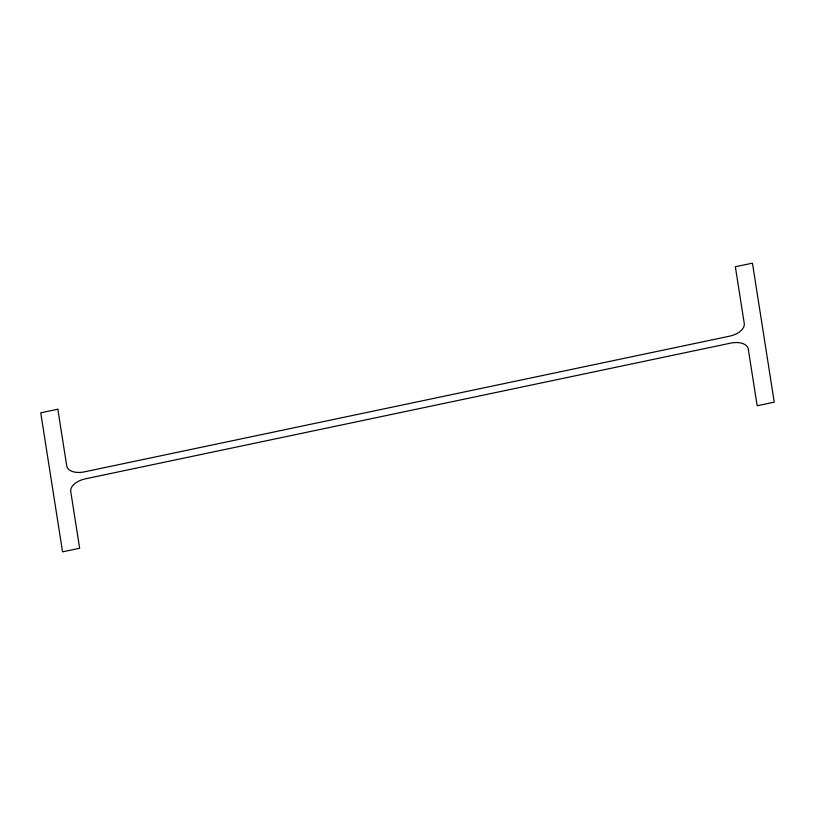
<?xml version="1.0" encoding="UTF-8"?>
<svg xmlns="http://www.w3.org/2000/svg" width="815" height="815" viewBox="0 0 815 815"><rect width="100%" height="100%" fill="white"/><g stroke="black" fill="none" stroke-linecap="round" stroke-linejoin="round"><path stroke-width="1.22" d="M57.834 409.232L40.75 412.828L62.551 551.837L79.646 548.25L70.742 491.527A16.524 9.413 -13.3 0 1 85.453 478.812L730.637 343.135A16.524 9.413 -13.3 0 1 748.262 349.044L757.166 405.768L774.25 402.172L752.449 263.163L735.354 266.75L744.258 323.474A16.524 9.413 -13.3 0 1 729.547 336.188L84.363 471.865A16.524 9.413 -13.3 0 1 66.738 465.956L57.834 409.232"/></g></svg>
